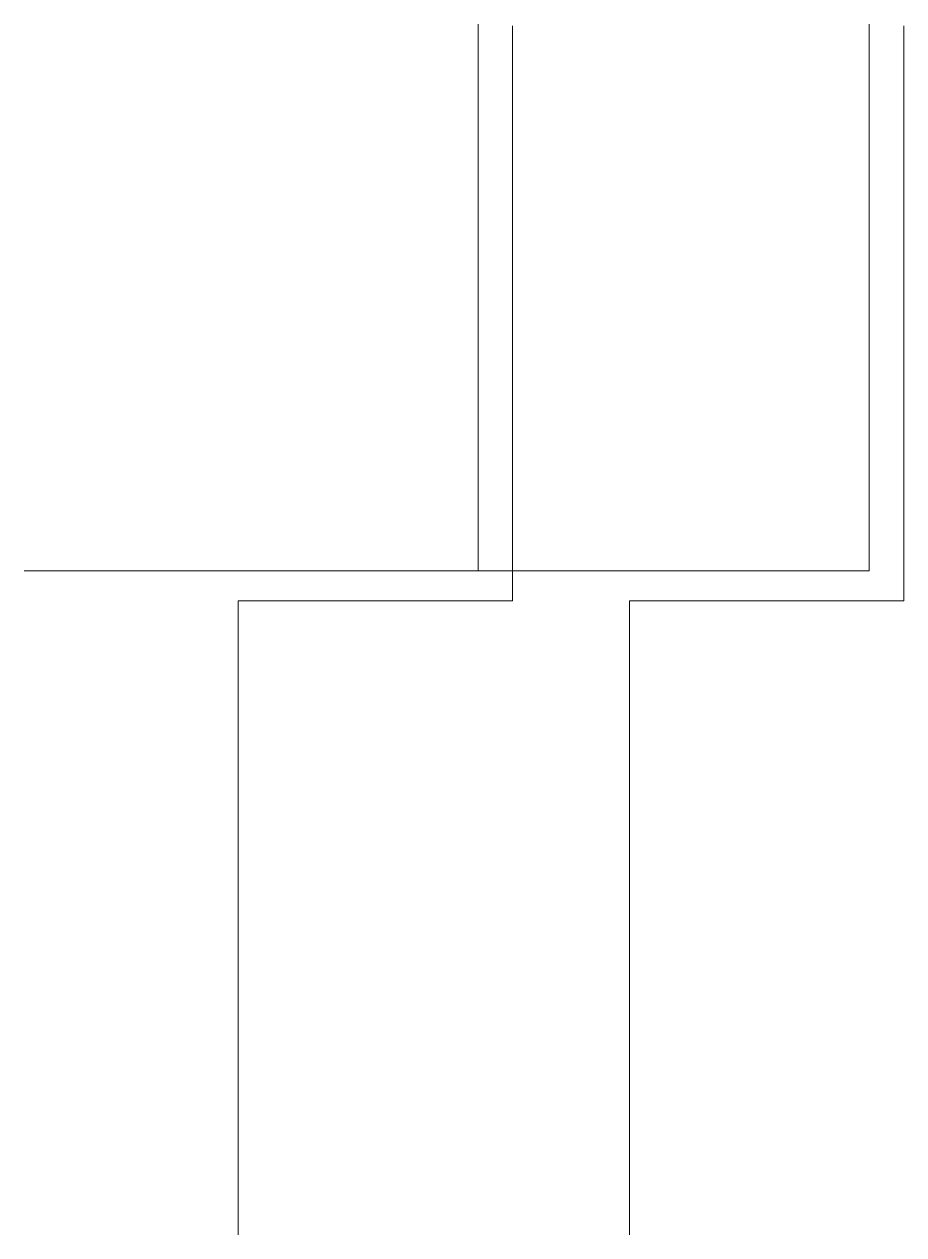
# Model space of a CAD drawing. Header units: millimetres. Extents: x 1231188 to 3867842, y -5478610 to -489530.
# Drawn here: x 3866905 to 3867842, y -3114387 to -3113096 of the extents above; entities that cross this region are included whole.
import ezdxf

# ---------------------------------------------------------------- set-up
doc = ezdxf.new("R2010")
doc.units = ezdxf.units.MM
doc.header["$LTSCALE"] = 25
doc.header["$MEASUREMENT"] = 0
doc.layers.add('PL', color=7, linetype='Continuous', lineweight=15)

msp = doc.modelspace()

# ---------------------------------------------------------------- linework, layer by layer
at = {"layer": 'PL'}
for p, q in [((3867388.6, -3113096), (3867388.6, -3113678.9)), ((3867805.6, -3113096), (3867805.6, -3113678.9)), ((3867425.5, -3113097.7), (3867425.5, -3113711)), ((3867425.5, -3113711), (3867425.5, -3113097.7)), ((3867842.5, -3113097.7), (3867842.5, -3113711)), ((3867842.5, -3113711), (3867842.5, -3113097.7)), ((3866904.7, -3113678.9), (3867388.6, -3113678.9)), ((3867321.7, -3113678.9), (3867805.6, -3113678.9)), ((3867425.5, -3113711), (3867133, -3113711)), ((3867133, -3114387), (3867133, -3113711)), ((3867133, -3113711), (3867425.5, -3113711)), ((3867842.5, -3113711), (3867550, -3113711)), ((3867550, -3114387), (3867550, -3113711)), ((3867550, -3113711), (3867842.5, -3113711))]:
    msp.add_line(p, q, dxfattribs=at)

doc.saveas('drawing.dxf')
